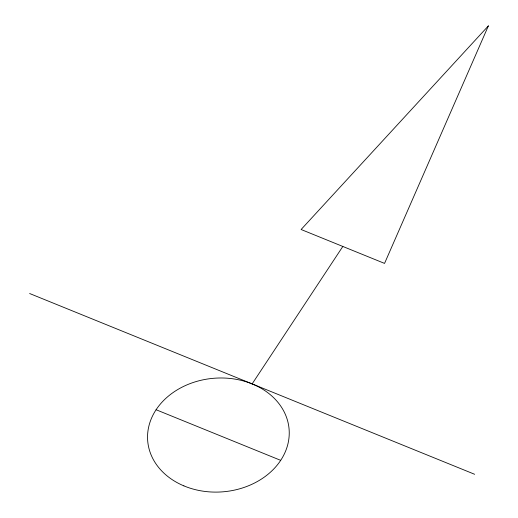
<?xml version="1.0" encoding="UTF-8"?>
<svg xmlns="http://www.w3.org/2000/svg" width="518" height="518" viewBox="0 0 518 518"><rect width="100%" height="100%" fill="white"/><g stroke="black" fill="none" stroke-linecap="round" stroke-linejoin="round"><path stroke-width="0.78" d="M252.143 383.896L342.832 246.451M29.636 293.512L474.643 474.287M156.093 409.732L280.698 460.353M488.364 25.9L384.55 263.403L301.113 229.506L488.364 25.9M183.89 485.878A70.94 56.954 -4.8 0 0 289.238 432.083A70.94 56.954 -4.8 0 0 182.051 387.173A70.94 56.954 -4.8 0 0 183.89 485.878"/></g></svg>
